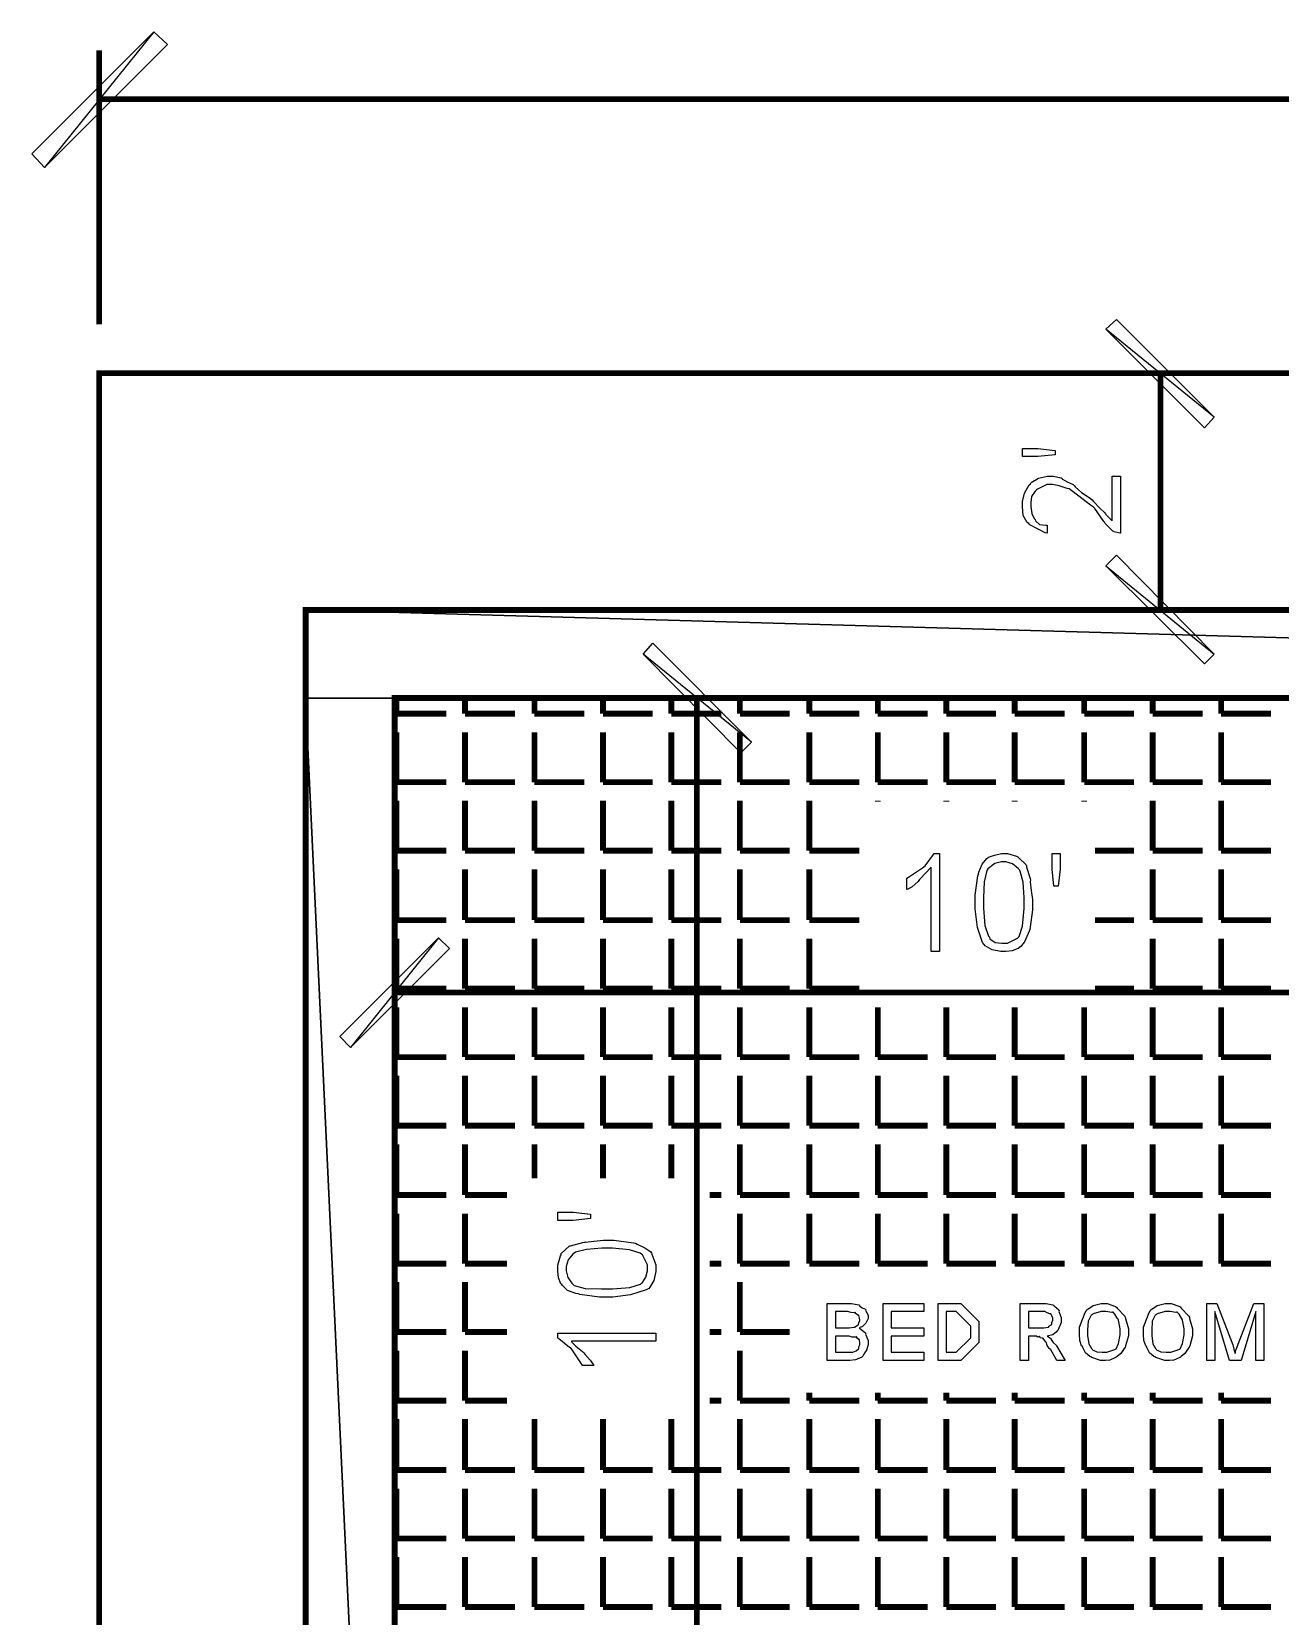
# Model space of a CAD drawing. Extents: x 0.3 to 7.8, y 0.3 to 11.5.
# Drawn here: x 0.887 to 3.014, y 8.594 to 11.293 of the extents above; entities that cross this region are included whole.
import ezdxf

# ---------------------------------------------------------------- set-up
doc = ezdxf.new("R2010")
doc.units = 0
doc.layers.get('0').update_dxf_attribs({"linetype": 'CONTINUOUS'})

msp = doc.modelspace()

# ---------------------------------------------------------------- linework, layer by layer
at = {"color": 0}
for points in [[(1.095, 11.2933), (0.908311, 11.0617), (0.886664, 11.085), (1.095, 11.2933)], [(1.11833, 11.2717), (1.095, 11.2933), (0.908311, 11.0617), (1.11833, 11.2717)], [(2.90169, 10.6367), (2.71669, 10.7867), (2.73503, 10.8033), (2.90169, 10.6367)], [(2.88499, 10.6183), (2.90169, 10.6367), (2.71669, 10.7867), (2.88499, 10.6183)], [(2.63053, 10.5726), (2.60124, 10.5696), (2.57497, 10.5696), (2.57497, 10.5835), (2.60124, 10.5835), (2.63053, 10.5802), (2.63053, 10.5726)], [(2.72775, 10.5361), (2.74164, 10.5361), (2.74164, 10.4389), (2.74067, 10.4389), (2.73122, 10.4413), (2.73036, 10.4417), (2.72862, 10.4423), (2.71582, 10.4558), (2.71474, 10.4576), (2.71349, 10.459), (2.69803, 10.4809), (2.69607, 10.4834), (2.69075, 10.487), (2.6709, 10.5024), (2.65668, 10.5131), (2.65419, 10.5144), (2.65082, 10.5153), (2.63743, 10.5195), (2.62603, 10.5222), (2.62229, 10.5222), (2.61637, 10.5222), (2.60021, 10.5143), (2.59864, 10.5127), (2.59619, 10.5108), (2.59006, 10.5014), (2.58886, 10.4915), (2.58886, 10.4882), (2.58886, 10.4844), (2.59071, 10.4728), (2.595, 10.4642), (2.59625, 10.4626), (2.59685, 10.4602), (2.60411, 10.4541), (2.61447, 10.4528), (2.61664, 10.4528), (2.61664, 10.4389), (2.61322, 10.4398), (2.58735, 10.4536), (2.58561, 10.4554), (2.58296, 10.4571), (2.57628, 10.469), (2.57497, 10.4837), (2.57497, 10.4886), (2.57497, 10.4933), (2.5784, 10.5073), (2.58637, 10.5212), (2.58865, 10.5233), (2.58974, 10.5254), (2.60206, 10.5328), (2.61719, 10.5361), (2.62229, 10.5361), (2.62728, 10.5361), (2.64063, 10.5331), (2.64225, 10.5324), (2.6429, 10.531), (2.65088, 10.5265), (2.66124, 10.5219), (2.66308, 10.5205), (2.6645, 10.5181), (2.67557, 10.5086), (2.69038, 10.4987), (2.69368, 10.496), (2.69581, 10.4932), (2.70654, 10.4817), (2.71506, 10.4736), (2.71604, 10.4723), (2.71679, 10.4707), (2.72678, 10.461), (2.72775, 10.4602), (2.72775, 10.5361)], [(2.73503, 10.4017), (2.71669, 10.3834), (2.90169, 10.2333), (2.73503, 10.4017)], [(2.71669, 10.3834), (2.90169, 10.2333), (2.88499, 10.2167), (2.71669, 10.3834)], [(2.11333, 10.0833), (1.92833, 10.2333), (1.94499, 10.2517), (2.11333, 10.0833)], [(2.095, 10.065), (2.11333, 10.0833), (1.92833, 10.2333), (2.095, 10.065)], [(2.43326, 9.72667), (2.41938, 9.72667), (2.41938, 9.87033), (2.41808, 9.86882), (2.40164, 9.85167), (2.39962, 9.84928), (2.39692, 9.84603), (2.38704, 9.83653), (2.37935, 9.83251), (2.37771, 9.83192), (2.37771, 9.85167), (2.38049, 9.85303), (2.40474, 9.86914), (2.40679, 9.87099), (2.40875, 9.87244), (2.4235, 9.89154), (2.42437, 9.89333), (2.43326, 9.89333), (2.43326, 9.72667)], [(2.49451, 9.81), (2.49451, 9.82226), (2.49903, 9.85568), (2.49994, 9.85906), (2.50037, 9.86187), (2.50597, 9.87517), (2.51421, 9.88525), (2.516, 9.88639), (2.51714, 9.88699), (2.52724, 9.89074), (2.53911, 9.89333), (2.54312, 9.89333), (2.54904, 9.89333), (2.56483, 9.88883), (2.56679, 9.88792), (2.56847, 9.88633), (2.58122, 9.8744), (2.58176, 9.87272), (2.58197, 9.8705), (2.58772, 9.85081), (2.58826, 9.84842), (2.58794, 9.84521), (2.58951, 9.83046), (2.59174, 9.81515), (2.59174, 9.81), (2.59174, 9.79775), (2.58718, 9.76432), (2.58632, 9.76096), (2.58469, 9.75706), (2.57844, 9.74322), (2.57183, 9.73481), (2.57004, 9.73361), (2.56776, 9.73188), (2.55724, 9.72754), (2.54665, 9.72667), (2.54312, 9.72667), (2.53808, 9.72667), (2.523, 9.7296), (2.51133, 9.73643), (2.50928, 9.73839), (2.50672, 9.74169), (2.49804, 9.76764), (2.49451, 9.79943), (2.49451, 9.81)], [(2.5084, 9.81), (2.5084, 9.80024), (2.51085, 9.77078), (2.51671, 9.7525), (2.51839, 9.75076), (2.51921, 9.74821), (2.52826, 9.74186), (2.53939, 9.74056), (2.54312, 9.74056), (2.54932, 9.74056), (2.56619, 9.74924), (2.56787, 9.75097), (2.56917, 9.75185), (2.57482, 9.76964), (2.57785, 9.79992), (2.57785, 9.81), (2.57785, 9.81874), (2.57574, 9.84483), (2.57096, 9.86328), (2.56961, 9.86556), (2.56776, 9.86789), (2.55806, 9.87597), (2.54665, 9.87944), (2.54292, 9.87944), (2.53917, 9.87944), (2.52794, 9.87642), (2.51801, 9.86936), (2.516, 9.86729), (2.51411, 9.86458), (2.50933, 9.84506), (2.5084, 9.81879), (2.5084, 9.81)], [(2.62819, 9.83778), (2.62517, 9.86708), (2.62517, 9.89333), (2.63906, 9.89333), (2.63906, 9.86708), (2.63579, 9.83778), (2.62819, 9.83778)], [(1.58003, 9.75), (1.43001, 9.56332), (1.41168, 9.58165), (1.58003, 9.75)], [(1.59831, 9.73167), (1.58003, 9.75), (1.43001, 9.56332), (1.59831, 9.73167)], [(1.83882, 9.2716), (1.80951, 9.26856), (1.78326, 9.26856), (1.78326, 9.28244), (1.80951, 9.28244), (1.83882, 9.27919), (1.83882, 9.2716)], [(1.8666, 9.13792), (1.85433, 9.13792), (1.8209, 9.14247), (1.81754, 9.14333), (1.81358, 9.14382), (1.79969, 9.14942), (1.79135, 9.15767), (1.79021, 9.1594), (1.78847, 9.1606), (1.78413, 9.17068), (1.78326, 9.18257), (1.78326, 9.18653), (1.78326, 9.19243), (1.78776, 9.20822), (1.78868, 9.21018), (1.78907, 9.21192), (1.80219, 9.22461), (1.80387, 9.22515), (1.80496, 9.22537), (1.82579, 9.23112), (1.82818, 9.23167), (1.83024, 9.23139), (1.84446, 9.23296), (1.86106, 9.23514), (1.8666, 9.23514), (1.87885, 9.23514), (1.91228, 9.23062), (1.91564, 9.22971), (1.91835, 9.22814), (1.93164, 9.2219), (1.94179, 9.21528), (1.94299, 9.21343), (1.94353, 9.21115), (1.94993, 9.19271), (1.94993, 9.18653), (1.94993, 9.18153), (1.947, 9.16644), (1.94015, 9.15474), (1.93821, 9.15267), (1.93375, 9.15018), (1.90722, 9.1415), (1.87674, 9.13792), (1.8666, 9.13792)], [(1.8666, 9.15181), (1.87636, 9.15181), (1.90582, 9.15429), (1.9241, 9.16015), (1.92583, 9.16178), (1.92719, 9.16265), (1.933, 9.17171), (1.93604, 9.18283), (1.93604, 9.18653), (1.93604, 9.19271), (1.92736, 9.20964), (1.92563, 9.21126), (1.92356, 9.21263), (1.90522, 9.21826), (1.87625, 9.22125), (1.8666, 9.22125), (1.85786, 9.22125), (1.83176, 9.21918), (1.81332, 9.21442), (1.81104, 9.213), (1.80871, 9.21115), (1.80063, 9.2015), (1.79715, 9.19011), (1.79715, 9.18631), (1.79715, 9.18261), (1.80018, 9.17139), (1.80724, 9.16146), (1.80931, 9.1594), (1.81082, 9.1575), (1.82981, 9.15278), (1.85736, 9.15181), (1.8666, 9.15181)], [(2.24224, 9.02994), (2.24224, 9.12717), (2.27914, 9.12717), (2.28364, 9.12717), (2.29601, 9.12483), (2.29715, 9.12435), (2.29715, 9.12321), (2.30149, 9.11962), (2.30713, 9.11708), (2.30778, 9.1161), (2.30757, 9.11496), (2.31168, 9.10704), (2.31168, 9.10439), (2.31168, 9.10167), (2.3086, 9.0944), (2.308, 9.09353), (2.30658, 9.09213), (2.30208, 9.08806), (2.29812, 9.08604), (2.29693, 9.0855), (2.29704, 9.08507), (2.30713, 9.0771), (2.30778, 9.07596), (2.30757, 9.07449), (2.31168, 9.06375), (2.31168, 9.06011), (2.31168, 9.05675), (2.30931, 9.04775), (2.30886, 9.04665), (2.30751, 9.04542), (2.30447, 9.04075), (2.30279, 9.03749), (2.30214, 9.03689), (2.30111, 9.03575), (2.29312, 9.03201), (2.29215, 9.03168), (2.29042, 9.03125), (2.28065, 9.02994), (2.2774, 9.02994), (2.24224, 9.02994)], [(2.3374, 9.02994), (2.3374, 9.12717), (2.40685, 9.12717), (2.40685, 9.11328), (2.35129, 9.11328), (2.35129, 9.0855), (2.40685, 9.0855), (2.40685, 9.07161), (2.35129, 9.07161), (2.35129, 9.04383), (2.40685, 9.04383), (2.40685, 9.02994), (2.3374, 9.02994)], [(2.43115, 9.02994), (2.43115, 9.12717), (2.46001, 9.12717), (2.47, 9.12717), (2.5006, 9.09657), (2.5006, 9.079), (2.5006, 9.06054), (2.47, 9.02994), (2.46153, 9.02994), (2.43115, 9.02994)], [(2.57113, 9.02994), (2.57113, 9.12717), (2.61083, 9.12717), (2.61507, 9.12717), (2.62679, 9.12483), (2.62776, 9.12435), (2.62864, 9.12299), (2.6365, 9.116), (2.6371, 9.11481), (2.63678, 9.11356), (2.64057, 9.10297), (2.64057, 9.09939), (2.64057, 9.09478), (2.63569, 9.08225), (2.63471, 9.08094), (2.63308, 9.07894), (2.62646, 9.07379), (2.61908, 9.07194), (2.61714, 9.07161), (2.61746, 9.07124), (2.62343, 9.06743), (2.62386, 9.06706), (2.62369, 9.06554), (2.62711, 9.06049), (2.63222, 9.05615), (2.63297, 9.0549), (2.64729, 9.02994), (2.63363, 9.02994), (2.62256, 9.04904), (2.62093, 9.05003), (2.61692, 9.05567), (2.61507, 9.06093), (2.61453, 9.06164), (2.61388, 9.06207), (2.60932, 9.06782), (2.60889, 9.06814), (2.60813, 9.06788), (2.60514, 9.06868), (2.60433, 9.07107), (2.60389, 9.07118), (2.60351, 9.07064), (2.60086, 9.06982), (2.59858, 9.07161), (2.59782, 9.07161), (2.58501, 9.07161), (2.58501, 9.02994), (2.57113, 9.02994)], [(2.67188, 9.07726), (2.67188, 9.08643), (2.68143, 9.11176), (2.68338, 9.11393), (2.68435, 9.1161), (2.69532, 9.12381), (2.70899, 9.12717), (2.71354, 9.12717), (2.71897, 9.12717), (2.73361, 9.12196), (2.73525, 9.12088), (2.73622, 9.11925), (2.74914, 9.10542), (2.75, 9.10351), (2.75011, 9.10135), (2.75521, 9.0841), (2.75521, 9.07835), (2.75521, 9.07194), (2.75065, 9.05464), (2.74978, 9.05274), (2.74821, 9.05013), (2.74229, 9.04172), (2.73622, 9.03657), (2.7346, 9.0356), (2.73236, 9.03418), (2.72353, 9.03065), (2.71604, 9.02994), (2.71354, 9.02994), (2.70801, 9.02994), (2.69303, 9.03521), (2.6914, 9.03624), (2.68935, 9.03683), (2.68224, 9.04312), (2.67768, 9.05197), (2.67686, 9.05382), (2.67563, 9.05485), (2.67247, 9.06396), (2.67188, 9.07394), (2.67188, 9.07726)], [(2.78108, 9.07726), (2.78108, 9.08643), (2.79064, 9.11176), (2.79258, 9.11393), (2.79357, 9.1161), (2.80453, 9.12381), (2.81819, 9.12717), (2.82275, 9.12717), (2.82818, 9.12717), (2.84283, 9.12196), (2.84446, 9.12088), (2.84543, 9.11925), (2.85835, 9.10542), (2.85921, 9.10351), (2.85932, 9.10135), (2.86442, 9.0841), (2.86442, 9.07835), (2.86442, 9.07194), (2.85986, 9.05464), (2.859, 9.05274), (2.85742, 9.05013), (2.85151, 9.04172), (2.84543, 9.03657), (2.84381, 9.0356), (2.84158, 9.03418), (2.83274, 9.03065), (2.82525, 9.02994), (2.82275, 9.02994), (2.81722, 9.02994), (2.80225, 9.03521), (2.80063, 9.03624), (2.79856, 9.03683), (2.79144, 9.04312), (2.78689, 9.05197), (2.78608, 9.05382), (2.78483, 9.05485), (2.78168, 9.06396), (2.78108, 9.07394), (2.78108, 9.07726)], [(2.88889, 9.02994), (2.88889, 9.12717), (2.90603, 9.12717), (2.93338, 9.05686), (2.9336, 9.05431), (2.93544, 9.04656), (2.93728, 9.04292), (2.9375, 9.0421), (2.9375, 9.0421), (2.93847, 9.04725), (2.94151, 9.05621), (2.94206, 9.05794), (2.96897, 9.12717), (2.98611, 9.12717), (2.98611, 9.02994), (2.97222, 9.02994), (2.97222, 9.11328), (2.94769, 9.02994), (2.92731, 9.02994), (2.90278, 9.11328), (2.90278, 9.02994), (2.88889, 9.02994)], [(2.25612, 9.0855), (2.27653, 9.0855), (2.27946, 9.0855), (2.28765, 9.08643), (2.28825, 9.08658), (2.28868, 9.08675), (2.29497, 9.0906), (2.29542, 9.09115), (2.29542, 9.09115), (2.29574, 9.09407), (2.29779, 9.09793), (2.29779, 9.09918), (2.29779, 9.09918), (2.29715, 9.10178), (2.29579, 9.10667), (2.29542, 9.10721), (2.29438, 9.10715), (2.29129, 9.10915), (2.28976, 9.11176), (2.28911, 9.11199), (2.28803, 9.11117), (2.28276, 9.11139), (2.27675, 9.11328), (2.27479, 9.11328), (2.25612, 9.11328), (2.25612, 9.0855)], [(2.44504, 9.04383), (2.46089, 9.04383), (2.46175, 9.04383), (2.48671, 9.06879), (2.48671, 9.07921), (2.48671, 9.08832), (2.46175, 9.11328), (2.46067, 9.11328), (2.44504, 9.11328), (2.44504, 9.04383)], [(2.58501, 9.0855), (2.60867, 9.0855), (2.61143, 9.0855), (2.61914, 9.08681), (2.61974, 9.08703), (2.61974, 9.08826), (2.62463, 9.09147), (2.62494, 9.09201), (2.62483, 9.09201), (2.62468, 9.09483), (2.62668, 9.09842), (2.62668, 9.09961), (2.62668, 9.10206), (2.62358, 9.10878), (2.62299, 9.10938), (2.62153, 9.10921), (2.61692, 9.11106), (2.61268, 9.11328), (2.61128, 9.11328), (2.58501, 9.11328), (2.58501, 9.0855)], [(2.68576, 9.07726), (2.68576, 9.07254), (2.68772, 9.05826), (2.69228, 9.05018), (2.69358, 9.04926), (2.69422, 9.0479), (2.70156, 9.04454), (2.7105, 9.04383), (2.71354, 9.04383), (2.71853, 9.04383), (2.73221, 9.04839), (2.73351, 9.04926), (2.73426, 9.04975), (2.73856, 9.05875), (2.74132, 9.07363), (2.74132, 9.07856), (2.74132, 9.08399), (2.73839, 9.09842), (2.73785, 9.10026), (2.73643, 9.10211), (2.73247, 9.10883), (2.72917, 9.11231), (2.72808, 9.11242), (2.72694, 9.11149), (2.71701, 9.11328), (2.71376, 9.11328), (2.70882, 9.11328), (2.69536, 9.10932), (2.69401, 9.10851), (2.69194, 9.10699), (2.68679, 9.09717), (2.68576, 9.08225), (2.68576, 9.07726)], [(2.79497, 9.07726), (2.79497, 9.07254), (2.79693, 9.05826), (2.80149, 9.05018), (2.80279, 9.04926), (2.80344, 9.0479), (2.81076, 9.04454), (2.81972, 9.04383), (2.82275, 9.04383), (2.82775, 9.04383), (2.84142, 9.04839), (2.84272, 9.04926), (2.84347, 9.04975), (2.84776, 9.05875), (2.85053, 9.07363), (2.85053, 9.07856), (2.85053, 9.08399), (2.8476, 9.09842), (2.84706, 9.10026), (2.84565, 9.10211), (2.84169, 9.10883), (2.83838, 9.11231), (2.83729, 9.11242), (2.83615, 9.11149), (2.82622, 9.11328), (2.82297, 9.11328), (2.81803, 9.11328), (2.80458, 9.10932), (2.80322, 9.10851), (2.80117, 9.10699), (2.79601, 9.09717), (2.79497, 9.08225), (2.79497, 9.07726)], [(1.94993, 9.07671), (1.94993, 9.06282), (1.80626, 9.06282), (1.80664, 9.06158), (1.81386, 9.0541), (1.82493, 9.04514), (1.82731, 9.04308), (1.82943, 9.04042), (1.83826, 9.03054), (1.84407, 9.02279), (1.84467, 9.02115), (1.82493, 9.02115), (1.82357, 9.02399), (1.80746, 9.04818), (1.80561, 9.05024), (1.80296, 9.05219), (1.78504, 9.06694), (1.78326, 9.06782), (1.78326, 9.07671), (1.94993, 9.07671)], [(2.25612, 9.04383), (2.2774, 9.04383), (2.27935, 9.04383), (2.28483, 9.04422), (2.28521, 9.04428), (2.28575, 9.04438), (2.29129, 9.04622), (2.29172, 9.04644), (2.29172, 9.04644), (2.29574, 9.05035), (2.29606, 9.05078), (2.29606, 9.05078), (2.29579, 9.05317), (2.29779, 9.05658), (2.29779, 9.05772), (2.29779, 9.05968), (2.29704, 9.065), (2.29693, 9.06554), (2.29611, 9.06549), (2.29357, 9.06749), (2.29215, 9.07015), (2.2915, 9.07032), (2.29015, 9.06956), (2.28472, 9.06972), (2.27951, 9.07161), (2.27783, 9.07161), (2.25612, 9.07161), (2.25612, 9.04383)]]:
    msp.add_lwpolyline(points, close=True, dxfattribs=at)
at = {"color": 0, "const_width": 0.01}
for points in [[(1.00168, 10.795), (1.00168, 11.2617)], [(1.00168, 11.1783), (7.03668, 11.1783)], [(2.81, 10.3083), (2.81, 10.7116)], [(2.81999, 10.7116), (2.87668, 10.7116)], [(2.81999, 10.3083), (2.87668, 10.3083)], [(2.02001, 10.1583), (2.02001, 8.14665)], [(2.06999, 10.1583), (2.08664, 10.1583)], [(1.50499, 9.80664), (1.50499, 9.59)], [(1.50499, 9.65668), (3.51665, 9.65668)]]:
    msp.add_lwpolyline(points, dxfattribs=at)
at = {"color": 5, "const_width": 0.01}
msp.add_lwpolyline([(1.00168, 1.66), (7.03668, 1.66), (7.03668, 10.7116), (1.00168, 10.7116), (1.00168, 1.66)], close=True, dxfattribs=at)
for points in [[(6.63336, 2.11333), (6.63336, 10.3083), (1.35335, 10.3083), (1.35335, 2.11333)], [(6.48335, 10.1583), (1.50499, 10.1583), (1.50499, 6.94)]]:
    msp.add_lwpolyline(points, dxfattribs=at)
at = {"color": 92}
for points in [[(1.35335, 10.3083), (6.63336, 10.1583), (1.35335, 10.1583), (1.35335, 10.3083)], [(1.35335, 10.3083), (6.63336, 10.3083), (6.63336, 10.1583), (1.35335, 10.3083)], [(1.35335, 10.1583), (1.50499, 6.94), (1.35335, 6.94), (1.35335, 10.1583)], [(1.35335, 10.1583), (1.50499, 10.1583), (1.50499, 6.94), (1.35335, 10.1583)]]:
    msp.add_lwpolyline(points, close=True, dxfattribs=at)
at = {"color": 6, "const_width": 0.01}
for points in [[(1.50836, 10.1317), (1.50836, 10.1583)], [(1.625, 10.1317), (1.625, 10.1583)], [(1.74333, 10.1317), (1.74333, 10.1583)], [(1.86003, 10.1317), (1.86003, 10.1583)], [(1.97667, 10.1317), (1.97667, 10.1583)], [(2.09332, 10.1317), (2.09332, 10.1583)], [(2.21164, 10.1317), (2.21164, 10.1583)], [(2.32835, 10.1317), (2.32835, 10.1583)], [(2.44499, 10.1317), (2.44499, 10.1583)], [(2.56168, 10.1317), (2.56168, 10.1583)], [(2.68001, 10.1317), (2.68001, 10.1583)], [(2.79665, 10.1317), (2.79665, 10.1583)], [(2.91336, 10.1317), (2.91336, 10.1583)], [(1.50836, 10.1317), (1.59332, 10.1317)], [(1.625, 10.1317), (1.71001, 10.1317)], [(1.74333, 10.1317), (1.82835, 10.1317)], [(1.86003, 10.1317), (1.94499, 10.1317)], [(1.97667, 10.1317), (2.06168, 10.1317)], [(2.09332, 10.1317), (2.17833, 10.1317)], [(2.21164, 10.1317), (2.29665, 10.1317)], [(2.32835, 10.1317), (2.41336, 10.1317)], [(2.44499, 10.1317), (2.53, 10.1317)], [(2.56168, 10.1317), (2.64665, 10.1317)], [(2.68001, 10.1317), (2.76497, 10.1317)], [(2.79665, 10.1317), (2.88167, 10.1317)], [(2.91336, 10.1317), (2.99832, 10.1317)], [(1.50836, 10.015), (1.50836, 10.1)], [(1.625, 10.015), (1.625, 10.1)], [(1.74333, 10.015), (1.74333, 10.1)], [(1.86003, 10.015), (1.86003, 10.1)], [(1.97667, 10.015), (1.97667, 10.1)], [(2.09332, 10.015), (2.09332, 10.1)], [(2.21164, 10.015), (2.21164, 10.1)], [(2.32835, 10.015), (2.32835, 10.1)], [(2.44499, 10.015), (2.44499, 10.1)], [(2.56168, 10.015), (2.56168, 10.1)], [(2.68001, 10.015), (2.68001, 10.1)], [(2.79665, 10.015), (2.79665, 10.1)], [(2.91336, 10.015), (2.91336, 10.1)], [(1.50836, 10.015), (1.59332, 10.015)], [(1.625, 10.015), (1.71001, 10.015)], [(1.74333, 10.015), (1.82835, 10.015)], [(1.86003, 10.015), (1.94499, 10.015)], [(1.97667, 10.015), (2.06168, 10.015)], [(2.09332, 10.015), (2.17833, 10.015)], [(2.21164, 10.015), (2.29665, 10.015)], [(2.32835, 10.015), (2.41336, 10.015)], [(2.44499, 10.015), (2.53, 10.015)], [(2.56168, 10.015), (2.64665, 10.015)], [(2.68001, 10.015), (2.76497, 10.015)], [(2.79665, 10.015), (2.88167, 10.015)], [(2.91336, 10.015), (2.99832, 10.015)], [(1.50836, 9.89833), (1.50836, 9.98335)], [(1.625, 9.89833), (1.625, 9.98335)], [(1.74333, 9.89833), (1.74333, 9.98335)], [(1.86003, 9.89833), (1.86003, 9.98335)], [(1.97667, 9.89833), (1.97667, 9.98335)], [(2.09332, 9.89833), (2.09332, 9.98335)], [(2.21164, 9.89833), (2.21164, 9.98335)], [(2.32835, 9.98167), (2.32835, 9.98335)], [(2.44499, 9.98167), (2.44499, 9.98335)], [(2.56168, 9.98167), (2.56168, 9.98335)], [(2.68001, 9.98167), (2.68001, 9.98335)], [(2.79665, 9.89833), (2.79665, 9.98335)], [(2.91336, 9.89833), (2.91336, 9.98335)], [(1.50836, 9.89833), (1.59332, 9.89833)], [(1.625, 9.89833), (1.71001, 9.89833)], [(1.74333, 9.89833), (1.82835, 9.89833)], [(1.86003, 9.89833), (1.94499, 9.89833)], [(1.97667, 9.89833), (2.06168, 9.89833)], [(2.09332, 9.89833), (2.17833, 9.89833)], [(2.21164, 9.89833), (2.29665, 9.89833)], [(2.69835, 9.89833), (2.76497, 9.89833)], [(2.79665, 9.89833), (2.88167, 9.89833)], [(2.91336, 9.89833), (2.99832, 9.89833)], [(1.50836, 9.78), (1.50836, 9.86664)], [(1.625, 9.78), (1.625, 9.86664)], [(1.74333, 9.78), (1.74333, 9.86664)], [(1.86003, 9.78), (1.86003, 9.86664)], [(1.97667, 9.78), (1.97667, 9.86664)], [(2.09332, 9.78), (2.09332, 9.86664)], [(2.21164, 9.78), (2.21164, 9.86664)], [(2.79665, 9.78), (2.79665, 9.86664)], [(2.91336, 9.78), (2.91336, 9.86664)], [(1.50836, 9.78), (1.59332, 9.78)], [(1.625, 9.78), (1.71001, 9.78)], [(1.74333, 9.78), (1.82835, 9.78)], [(1.86003, 9.78), (1.94499, 9.78)], [(1.97667, 9.78), (2.06168, 9.78)], [(2.09332, 9.78), (2.17833, 9.78)], [(2.21164, 9.78), (2.29665, 9.78)], [(2.69835, 9.78), (2.76497, 9.78)], [(2.79665, 9.78), (2.88167, 9.78)], [(2.91336, 9.78), (2.99832, 9.78)], [(1.50836, 9.66336), (1.50836, 9.74832)], [(1.625, 9.66336), (1.625, 9.74832)], [(1.74333, 9.66336), (1.74333, 9.74832)], [(1.86003, 9.66336), (1.86003, 9.74832)], [(1.97667, 9.66336), (1.97667, 9.74832)], [(2.09332, 9.66336), (2.09332, 9.74832)], [(2.21164, 9.66336), (2.21164, 9.74832)], [(2.79665, 9.66336), (2.79665, 9.74832)], [(2.91336, 9.66336), (2.91336, 9.74832)], [(1.50836, 9.66336), (1.59332, 9.66336)], [(1.625, 9.66336), (1.71001, 9.66336)], [(1.74333, 9.66336), (1.82835, 9.66336)], [(1.86003, 9.66336), (1.94499, 9.66336)], [(1.97667, 9.66336), (2.06168, 9.66336)], [(2.09332, 9.66336), (2.17833, 9.66336)], [(2.21164, 9.66336), (2.29665, 9.66336)], [(2.69835, 9.66336), (2.76497, 9.66336)], [(2.79665, 9.66336), (2.88167, 9.66336)], [(2.91336, 9.66336), (2.99832, 9.66336)], [(1.50836, 9.54665), (1.50836, 9.63167)], [(1.625, 9.54665), (1.625, 9.63167)], [(1.74333, 9.54665), (1.74333, 9.63167)], [(1.86003, 9.54665), (1.86003, 9.63167)], [(1.97667, 9.54665), (1.97667, 9.63167)], [(2.09332, 9.54665), (2.09332, 9.63167)], [(2.21164, 9.54665), (2.21164, 9.63167)], [(2.32835, 9.54665), (2.32835, 9.63167)], [(2.44499, 9.54665), (2.44499, 9.63167)], [(2.56168, 9.54665), (2.56168, 9.63167)], [(2.68001, 9.54665), (2.68001, 9.63167)], [(2.79665, 9.54665), (2.79665, 9.63167)], [(2.91336, 9.54665), (2.91336, 9.63167)], [(1.50836, 9.54665), (1.59332, 9.54665)], [(1.625, 9.54665), (1.71001, 9.54665)], [(1.74333, 9.54665), (1.82835, 9.54665)], [(1.86003, 9.54665), (1.94499, 9.54665)], [(1.97667, 9.54665), (2.06168, 9.54665)], [(2.09332, 9.54665), (2.17833, 9.54665)], [(2.21164, 9.54665), (2.29665, 9.54665)], [(2.32835, 9.54665), (2.41336, 9.54665)], [(2.44499, 9.54665), (2.53, 9.54665)], [(2.56168, 9.54665), (2.64665, 9.54665)], [(2.68001, 9.54665), (2.76497, 9.54665)], [(2.79665, 9.54665), (2.88167, 9.54665)], [(2.91336, 9.54665), (2.99832, 9.54665)], [(1.50836, 9.43001), (1.50836, 9.51497)], [(1.625, 9.43001), (1.625, 9.51497)], [(1.74333, 9.43001), (1.74333, 9.51497)], [(1.86003, 9.43001), (1.86003, 9.51497)], [(1.97667, 9.43001), (1.97667, 9.51497)], [(2.09332, 9.43001), (2.09332, 9.51497)], [(2.21164, 9.43001), (2.21164, 9.51497)], [(2.32835, 9.43001), (2.32835, 9.51497)], [(2.44499, 9.43001), (2.44499, 9.51497)], [(2.56168, 9.43001), (2.56168, 9.51497)], [(2.68001, 9.43001), (2.68001, 9.51497)], [(2.79665, 9.43001), (2.79665, 9.51497)], [(2.91336, 9.43001), (2.91336, 9.51497)], [(1.50836, 9.43001), (1.59332, 9.43001)], [(1.625, 9.43001), (1.71001, 9.43001)], [(1.74333, 9.43001), (1.82835, 9.43001)], [(1.86003, 9.43001), (1.94499, 9.43001)], [(1.97667, 9.43001), (2.06168, 9.43001)], [(2.09332, 9.43001), (2.17833, 9.43001)], [(2.21164, 9.43001), (2.29665, 9.43001)], [(2.32835, 9.43001), (2.41336, 9.43001)], [(2.44499, 9.43001), (2.53, 9.43001)], [(2.56168, 9.43001), (2.64665, 9.43001)], [(2.68001, 9.43001), (2.76497, 9.43001)], [(2.79665, 9.43001), (2.88167, 9.43001)], [(2.91336, 9.43001), (2.99832, 9.43001)], [(1.50836, 9.31168), (1.50836, 9.39833)], [(1.625, 9.31168), (1.625, 9.39833)], [(1.74333, 9.34), (1.74333, 9.39833)], [(1.86003, 9.34), (1.86003, 9.39833)], [(1.97667, 9.34), (1.97667, 9.39833)], [(2.09332, 9.31168), (2.09332, 9.39833)], [(2.21164, 9.31168), (2.21164, 9.39833)], [(2.32835, 9.31168), (2.32835, 9.39833)], [(2.44499, 9.31168), (2.44499, 9.39833)], [(2.56168, 9.31168), (2.56168, 9.39833)], [(2.68001, 9.31168), (2.68001, 9.39833)], [(2.79665, 9.31168), (2.79665, 9.39833)], [(2.91336, 9.31168), (2.91336, 9.39833)], [(1.50836, 9.31168), (1.59332, 9.31168)], [(1.625, 9.31168), (1.69667, 9.31168)], [(2.04167, 9.31168), (2.06168, 9.31168)], [(2.09332, 9.31168), (2.17833, 9.31168)], [(2.21164, 9.31168), (2.29665, 9.31168)], [(2.32835, 9.31168), (2.41336, 9.31168)], [(2.44499, 9.31168), (2.53, 9.31168)], [(2.56168, 9.31168), (2.64665, 9.31168)], [(2.68001, 9.31168), (2.76497, 9.31168)], [(2.79665, 9.31168), (2.88167, 9.31168)], [(2.91336, 9.31168), (2.99832, 9.31168)], [(1.50836, 9.19499), (1.50836, 9.28)], [(1.625, 9.19499), (1.625, 9.28)], [(2.09332, 9.19499), (2.09332, 9.28)], [(2.21164, 9.19499), (2.21164, 9.28)], [(2.32835, 9.19499), (2.32835, 9.28)], [(2.44499, 9.19499), (2.44499, 9.28)], [(2.56168, 9.19499), (2.56168, 9.28)], [(2.68001, 9.19499), (2.68001, 9.28)], [(2.79665, 9.19499), (2.79665, 9.28)], [(2.91336, 9.19499), (2.91336, 9.28)], [(1.50836, 9.19499), (1.59332, 9.19499)], [(1.625, 9.19499), (1.69667, 9.19499)], [(2.04167, 9.19499), (2.06168, 9.19499)], [(2.09332, 9.19499), (2.17833, 9.19499)], [(2.21164, 9.19499), (2.29665, 9.19499)], [(2.32835, 9.19499), (2.41336, 9.19499)], [(2.44499, 9.19499), (2.53, 9.19499)], [(2.56168, 9.19499), (2.64665, 9.19499)], [(2.68001, 9.19499), (2.76497, 9.19499)], [(2.79665, 9.19499), (2.88167, 9.19499)], [(2.91336, 9.19499), (2.99832, 9.19499)], [(1.50836, 9.07835), (1.50836, 9.16336)], [(1.625, 9.07835), (1.625, 9.16336)], [(2.09332, 9.07835), (2.09332, 9.16336)], [(1.50836, 9.07835), (1.59332, 9.07835)], [(1.625, 9.07835), (1.69667, 9.07835)], [(2.04167, 9.07835), (2.06168, 9.07835)], [(2.09332, 9.07835), (2.17833, 9.07835)], [(1.50836, 8.96164), (1.50836, 9.04665)], [(1.625, 8.96164), (1.625, 9.04665)], [(2.09332, 8.96164), (2.09332, 9.04665)], [(1.50836, 8.96164), (1.59332, 8.96164)], [(1.625, 8.96164), (1.69667, 8.96164)], [(2.04167, 8.96164), (2.06168, 8.96164)], [(2.09332, 8.96164), (2.17833, 8.96164)], [(2.21164, 8.96164), (2.21164, 8.97499)], [(2.21164, 8.96164), (2.29665, 8.96164)], [(2.32835, 8.96164), (2.32835, 8.97499)], [(2.32835, 8.96164), (2.41336, 8.96164)], [(2.44499, 8.96164), (2.44499, 8.97499)], [(2.44499, 8.96164), (2.53, 8.96164)], [(2.56168, 8.96164), (2.56168, 8.97499)], [(2.56168, 8.96164), (2.64665, 8.96164)], [(2.68001, 8.96164), (2.68001, 8.97499)], [(2.68001, 8.96164), (2.76497, 8.96164)], [(2.79665, 8.96164), (2.79665, 8.97499)], [(2.79665, 8.96164), (2.88167, 8.96164)], [(2.91336, 8.96164), (2.91336, 8.97499)], [(2.91336, 8.96164), (2.99832, 8.96164)], [(1.50836, 8.84332), (1.50836, 8.93001)], [(1.625, 8.84332), (1.625, 8.93001)], [(1.74333, 8.84332), (1.74333, 8.93001)], [(1.86003, 8.84332), (1.86003, 8.93001)], [(1.97667, 8.84332), (1.97667, 8.93001)], [(2.09332, 8.84332), (2.09332, 8.93001)], [(2.21164, 8.84332), (2.21164, 8.93001)], [(2.32835, 8.84332), (2.32835, 8.93001)], [(2.44499, 8.84332), (2.44499, 8.93001)], [(2.56168, 8.84332), (2.56168, 8.93001)], [(2.68001, 8.84332), (2.68001, 8.93001)], [(2.79665, 8.84332), (2.79665, 8.93001)], [(2.91336, 8.84332), (2.91336, 8.93001)], [(1.50836, 8.84332), (1.59332, 8.84332)], [(1.625, 8.84332), (1.71001, 8.84332)], [(1.74333, 8.84332), (1.82835, 8.84332)], [(1.86003, 8.84332), (1.94499, 8.84332)], [(1.97667, 8.84332), (2.06168, 8.84332)], [(2.09332, 8.84332), (2.17833, 8.84332)], [(2.21164, 8.84332), (2.29665, 8.84332)], [(2.32835, 8.84332), (2.41336, 8.84332)], [(2.44499, 8.84332), (2.53, 8.84332)], [(2.56168, 8.84332), (2.64665, 8.84332)], [(2.68001, 8.84332), (2.76497, 8.84332)], [(2.79665, 8.84332), (2.88167, 8.84332)], [(2.91336, 8.84332), (2.99832, 8.84332)], [(1.50836, 8.72667), (1.50836, 8.81168)], [(1.625, 8.72667), (1.625, 8.81168)], [(1.74333, 8.72667), (1.74333, 8.81168)], [(1.86003, 8.72667), (1.86003, 8.81168)], [(1.97667, 8.72667), (1.97667, 8.81168)], [(2.09332, 8.72667), (2.09332, 8.81168)], [(2.21164, 8.72667), (2.21164, 8.81168)], [(2.32835, 8.72667), (2.32835, 8.81168)], [(2.44499, 8.72667), (2.44499, 8.81168)], [(2.56168, 8.72667), (2.56168, 8.81168)], [(2.68001, 8.72667), (2.68001, 8.81168)], [(2.79665, 8.72667), (2.79665, 8.81168)], [(2.91336, 8.72667), (2.91336, 8.81168)], [(1.50836, 8.72667), (1.59332, 8.72667)], [(1.625, 8.72667), (1.71001, 8.72667)], [(1.74333, 8.72667), (1.82835, 8.72667)], [(1.86003, 8.72667), (1.94499, 8.72667)], [(1.97667, 8.72667), (2.06168, 8.72667)], [(2.09332, 8.72667), (2.17833, 8.72667)], [(2.21164, 8.72667), (2.29665, 8.72667)], [(2.32835, 8.72667), (2.41336, 8.72667)], [(2.44499, 8.72667), (2.53, 8.72667)], [(2.56168, 8.72667), (2.64665, 8.72667)], [(2.68001, 8.72667), (2.76497, 8.72667)], [(2.79665, 8.72667), (2.88167, 8.72667)], [(2.91336, 8.72667), (2.99832, 8.72667)], [(1.50836, 8.61003), (1.50836, 8.69499)], [(1.625, 8.61003), (1.625, 8.69499)], [(1.74333, 8.61003), (1.74333, 8.69499)], [(1.86003, 8.61003), (1.86003, 8.69499)], [(1.97667, 8.61003), (1.97667, 8.69499)], [(2.09332, 8.61003), (2.09332, 8.69499)], [(2.21164, 8.61003), (2.21164, 8.69499)], [(2.32835, 8.61003), (2.32835, 8.69499)], [(2.44499, 8.61003), (2.44499, 8.69499)], [(2.56168, 8.61003), (2.56168, 8.69499)], [(2.68001, 8.61003), (2.68001, 8.69499)], [(2.79665, 8.61003), (2.79665, 8.69499)], [(2.91336, 8.61003), (2.91336, 8.69499)], [(1.50836, 8.61003), (1.59332, 8.61003)], [(1.625, 8.61003), (1.71001, 8.61003)], [(1.74333, 8.61003), (1.82835, 8.61003)], [(1.86003, 8.61003), (1.94499, 8.61003)], [(1.97667, 8.61003), (2.06168, 8.61003)], [(2.09332, 8.61003), (2.17833, 8.61003)], [(2.21164, 8.61003), (2.29665, 8.61003)], [(2.32835, 8.61003), (2.41336, 8.61003)], [(2.44499, 8.61003), (2.53, 8.61003)], [(2.56168, 8.61003), (2.64665, 8.61003)], [(2.68001, 8.61003), (2.76497, 8.61003)], [(2.79665, 8.61003), (2.88167, 8.61003)], [(2.91336, 8.61003), (2.99832, 8.61003)]]:
    msp.add_lwpolyline(points, dxfattribs=at)

doc.saveas('drawing.dxf')
